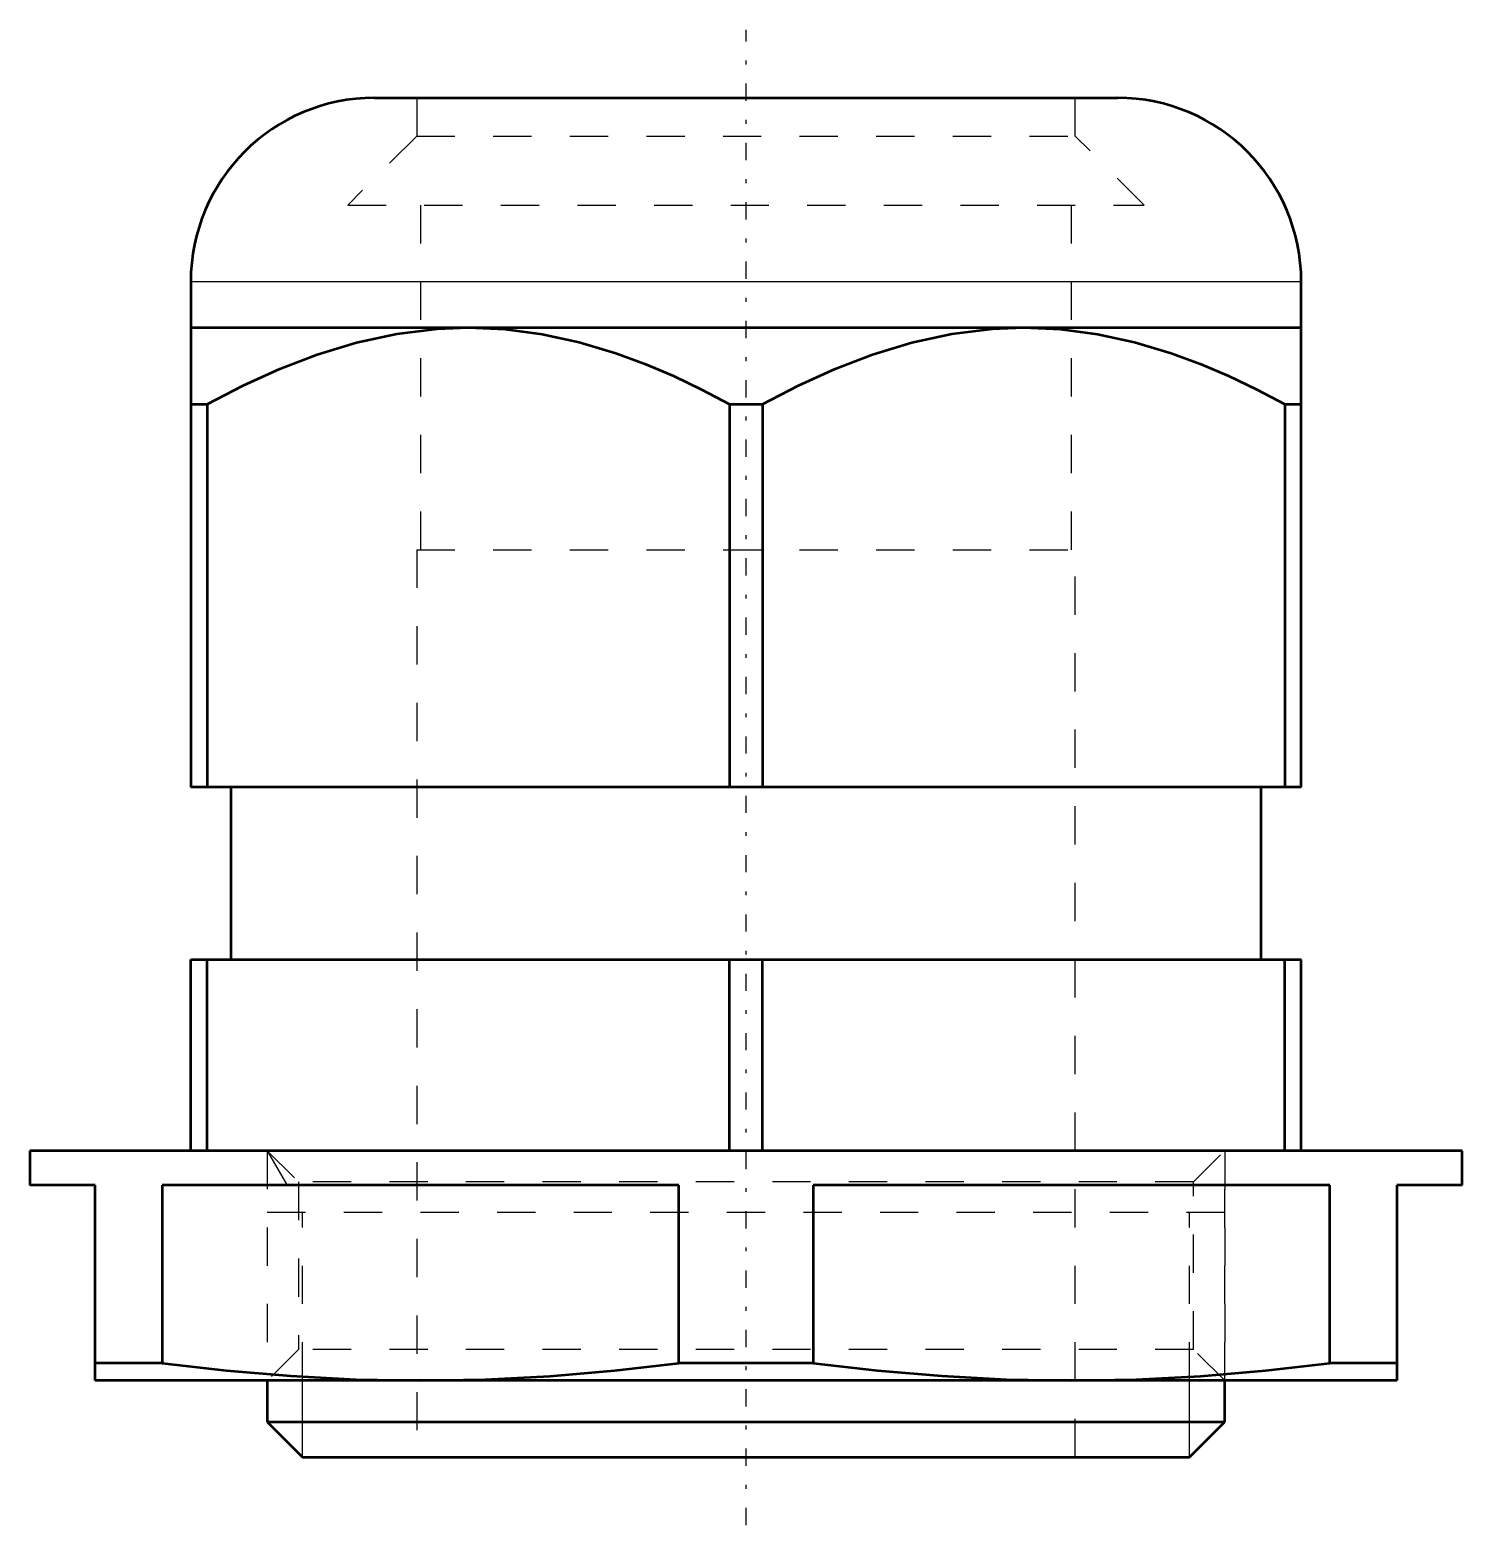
# Model space of a CAD drawing. Header units: millimetres. Extents: x -18.7 to 18.7, y -1.8 to 37.3.
import ezdxf

# ---------------------------------------------------------------- set-up
doc = ezdxf.new("R2010")
doc.units = ezdxf.units.MM
doc.linetypes.add('Center', pattern=[1.5, 0.45, -0.5, 0.05, -0.5])
doc.linetypes.add('Dashed', pattern=[2, 1, -1])
for name, color, linetype, lineweight in [('AM_0', 7, 'Continuous', 50), ('AM_4', 3, 'Continuous', 25), ('AM_5', 3, 'Continuous', 25), ('AM_7', 7, 'Center', 25), ('AM_9', 6, 'Dashed', 25)]:
    doc.layers.add(name, color=color, linetype=linetype, lineweight=lineweight)

# ---------------------------------------------------------------- blocks, each defined once
blk = doc.blocks.new('1_2411_631_02_0_in_2411_631_17__2')
at = {"layer": 'AM_0'}
for p, q in [((18.7, 8), (-18.7, 8)), ((-18.7, 8), (-18.7, 7.1)), ((18.7, 7.1), (18.7, 8)), ((-17, 7.1), (-18.7, 7.1)), ((-17, 2), (-17, 7.1)), ((-15.247, 7.1), (-15.247, 2.456)), ((-1.753, 7.1), (-15.247, 7.1)), ((-1.753, 2.456), (-1.753, 7.1)), ((1.753, 7.1), (1.753, 2.456)), ((15.247, 7.1), (1.753, 7.1)), ((15.247, 2.456), (15.247, 7.1)), ((17, 7.1), (17, 2)), ((18.7, 7.1), (17, 7.1)), ((-15.247, 2.456), (-17, 2.456)), ((1.753, 2.456), (-1.753, 2.456)), ((17, 2.456), (15.247, 2.456)), ((17, 2), (-17, 2))]:
    blk.add_line(p, q, dxfattribs=at)
for points in [[(-15.247, 2.456), (-13.567, 2.262), (-11.884, 2.119), (-10.193, 2.03), (-8.5, 2)], [(-8.5, 2), (-6.813, 2.03), (-5.127, 2.118), (-3.438, 2.262), (-1.753, 2.456)], [(1.753, 2.456), (3.433, 2.262), (5.116, 2.119), (6.807, 2.03), (8.5, 2)], [(8.5, 2), (10.187, 2.03), (11.873, 2.118), (13.562, 2.262), (15.247, 2.456)]]:
    blk.add_lwpolyline(points, dxfattribs=at)
at = {"layer": 'AM_5', "linetype": 'Dashed'}
for p, q in [((-12.5, 8), (-12.5, 2)), ((12.5, 8), (12.5, 2))]:
    blk.add_line(p, q, dxfattribs=at)
at = {"layer": 'AM_9'}
for p, q in [((-12.5, 8), (-11.688, 7.188)), ((11.688, 7.188), (12.5, 8)), ((-11.688, 7.188), (-11.688, 2.812)), ((11.688, 7.188), (-11.688, 7.188)), ((11.688, 2.812), (11.688, 7.188)), ((-11.688, 2.812), (-12.5, 2)), ((11.688, 2.812), (-11.688, 2.812)), ((12.5, 2), (11.688, 2.812))]:
    blk.add_line(p, q, dxfattribs=at)
blk = doc.blocks.new('2_2411_631_17__01_0_in_2411_631_17__2')
at = {"layer": 'AM_0'}
for p, q in [((-9.7, 35.5), (9.7, 35.5)), ((-14.5, 30.7), (-14.5, 17.5)), ((14.5, 17.5), (14.5, 30.7)), ((-14.5, 29.5), (14.5, 29.5)), ((-14.5, 27.5), (-14.069, 27.5)), ((-14.069, 27.5), (-14.069, 17.5)), ((-0.431, 27.5), (0.431, 27.5)), ((-0.431, 27.5), (-0.431, 17.5)), ((0.431, 27.5), (0.431, 17.5)), ((14.069, 27.5), (14.5, 27.5)), ((14.069, 27.5), (14.069, 17.5)), ((14.5, 17.5), (-14.5, 17.5)), ((-13.45, 17.5), (-13.45, 13)), ((13.45, 13), (13.45, 17.5)), ((-14.5, 13), (14.5, 13)), ((-14.5, 8), (-14.5, 13)), ((-14.069, 8), (-14.069, 13)), ((-0.431, 8), (-0.431, 13)), ((0.431, 8), (0.431, 13)), ((14.069, 8), (14.069, 13)), ((14.5, 8), (14.5, 13)), ((-12.5, 2), (-12.5, 0.92)), ((12.5, 0.92), (12.5, 2)), ((-12.5, 0.92), (-11.58, 0)), ((-12.5, 0.92), (12.5, 0.92)), ((11.58, 0), (12.5, 0.92)), ((-11.58, 0), (11.58, 0))]:
    blk.add_line(p, q, dxfattribs=at)
for points in [[(-14.069, 27.5), (-13.131, 27.989), (-12.173, 28.425), (-11.197, 28.801), (-10.168, 29.113), (-9.122, 29.339), (-8.064, 29.47), (-7.25, 29.5)], [(-7.25, 29.5), (-6.285, 29.457), (-5.325, 29.331), (-4.355, 29.12), (-3.4, 28.834), (-2.643, 28.555), (-1.897, 28.238), (-1.158, 27.884), (-0.431, 27.5)], [(0.431, 27.5), (1.369, 27.989), (2.327, 28.425), (3.303, 28.801), (4.332, 29.113), (5.378, 29.339), (6.436, 29.47), (7.25, 29.5)], [(7.25, 29.5), (8.215, 29.457), (9.175, 29.331), (10.145, 29.12), (11.1, 28.834), (11.857, 28.555), (12.603, 28.238), (13.342, 27.884), (14.069, 27.5)]]:
    blk.add_lwpolyline(points, dxfattribs=at)
for centre, start, end in [((-9.7, 30.7), 90, 180), ((9.7, 30.7), 0, 90)]:
    blk.add_arc(centre, 4.8, start, end, dxfattribs=at)
at = {"layer": 'AM_4'}
blk.add_line((-14.5, 30.7), (14.5, 30.7), dxfattribs=at)
at = {"layer": 'AM_5', "linetype": 'Dashed'}
for p, q in [((-12.5, 8), (-11.688, 6.588)), ((-12.5, 6.4), (12.5, 6.4)), ((-11.58, 2), (-11.58, 6.4)), ((11.58, 2), (11.58, 6.4))]:
    blk.add_line(p, q, dxfattribs=at)
at = {"layer": 'AM_5'}
for p, q in [((-11.58, 0), (-11.58, 2)), ((11.58, 0), (11.58, 2))]:
    blk.add_line(p, q, dxfattribs=at)
at = {"layer": 'AM_7'}
blk.add_line((0, -1.775), (0, 37.275), dxfattribs=at)
at = {"layer": 'AM_9'}
for p, q in [((-8.6, 35.5), (-8.6, 34.5)), ((8.6, 34.5), (8.6, 35.5)), ((-8.6, 34.5), (-10.4, 32.7)), ((-8.6, 34.5), (8.6, 34.5)), ((10.4, 32.7), (8.6, 34.5)), ((-10.4, 32.7), (10.4, 32.7)), ((-8.5, 32.7), (-8.5, 23.7)), ((8.5, 23.7), (8.5, 32.7)), ((-8.6, 23.7), (8.6, 23.7)), ((-8.6, 23.7), (-8.6, 0)), ((8.6, 0), (8.6, 23.7)), ((-12.5, 8), (-12.5, 2)), ((12.5, 2), (12.5, 8))]:
    blk.add_line(p, q, dxfattribs=at)

msp = doc.modelspace()

# ---------------------------------------------------------------- block references
for name in ['2_2411_631_17__01_0_in_2411_631_17__2', '1_2411_631_02_0_in_2411_631_17__2']:
    msp.add_blockref(name, (0, 0))

doc.saveas('drawing.dxf')
